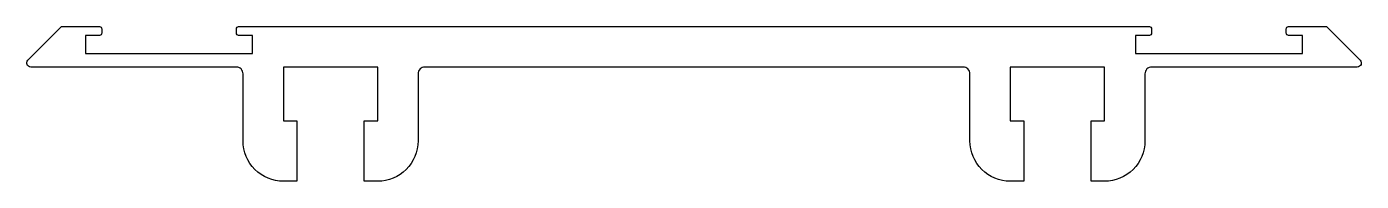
# Model space of a CAD drawing. Extents: x 94.8 to 193.9, y 226.1 to 237.6.
import ezdxf

# ---------------------------------------------------------------- set-up
doc = ezdxf.new("R2010")
doc.units = 0
doc.layers.get('0').update_dxf_attribs({"linetype": 'CONTINUOUS'})

msp = doc.modelspace()

# ---------------------------------------------------------------- linework, layer by layer
msp.add_lwpolyline([(167.856, 226.063, -0.414214), (164.856, 229.063), (164.856, 234.063, 0.414214), (164.356, 234.563), (144.356, 234.563), (124.356, 234.563, 0.414214), (123.856, 234.063), (123.856, 229.063, -0.414214), (120.856, 226.063), (119.856, 226.063), (119.856, 230.563), (120.856, 230.563), (120.856, 234.563), (113.856, 234.563), (113.856, 230.563), (114.856, 230.563), (114.856, 226.063), (113.856, 226.063, -0.414214), (110.856, 229.063), (110.856, 234.063, 0.414214), (110.356, 234.563), (95.08, 234.563, -0.668179), (94.868, 235.075), (97.356, 237.563), (100.189, 237.563, -0.414214), (100.356, 237.396), (100.356, 237.083, -0.414214), (100.186, 236.913), (99.156, 236.913), (99.156, 235.563), (111.556, 235.563), (111.556, 236.913), (110.526, 236.913, -0.414214), (110.356, 237.083), (110.356, 237.396, -0.414214), (110.522, 237.563), (144.356, 237.563), (178.189, 237.563, -0.414214), (178.356, 237.396), (178.356, 237.083, -0.414214), (178.186, 236.913), (177.156, 236.913), (177.156, 235.563), (189.556, 235.563), (189.556, 236.913), (188.526, 236.913, -0.414214), (188.356, 237.083), (188.356, 237.396, -0.414214), (188.522, 237.563), (191.356, 237.563), (193.844, 235.075, -0.668179), (193.632, 234.563), (178.356, 234.563, 0.414214), (177.856, 234.063), (177.856, 229.063, -0.414214), (174.856, 226.063), (173.856, 226.063), (173.856, 230.563), (174.856, 230.563), (174.856, 234.563), (167.856, 234.563), (167.856, 230.563), (168.856, 230.563), (168.856, 226.063)], format="xyb", close=True)

doc.saveas('drawing.dxf')
